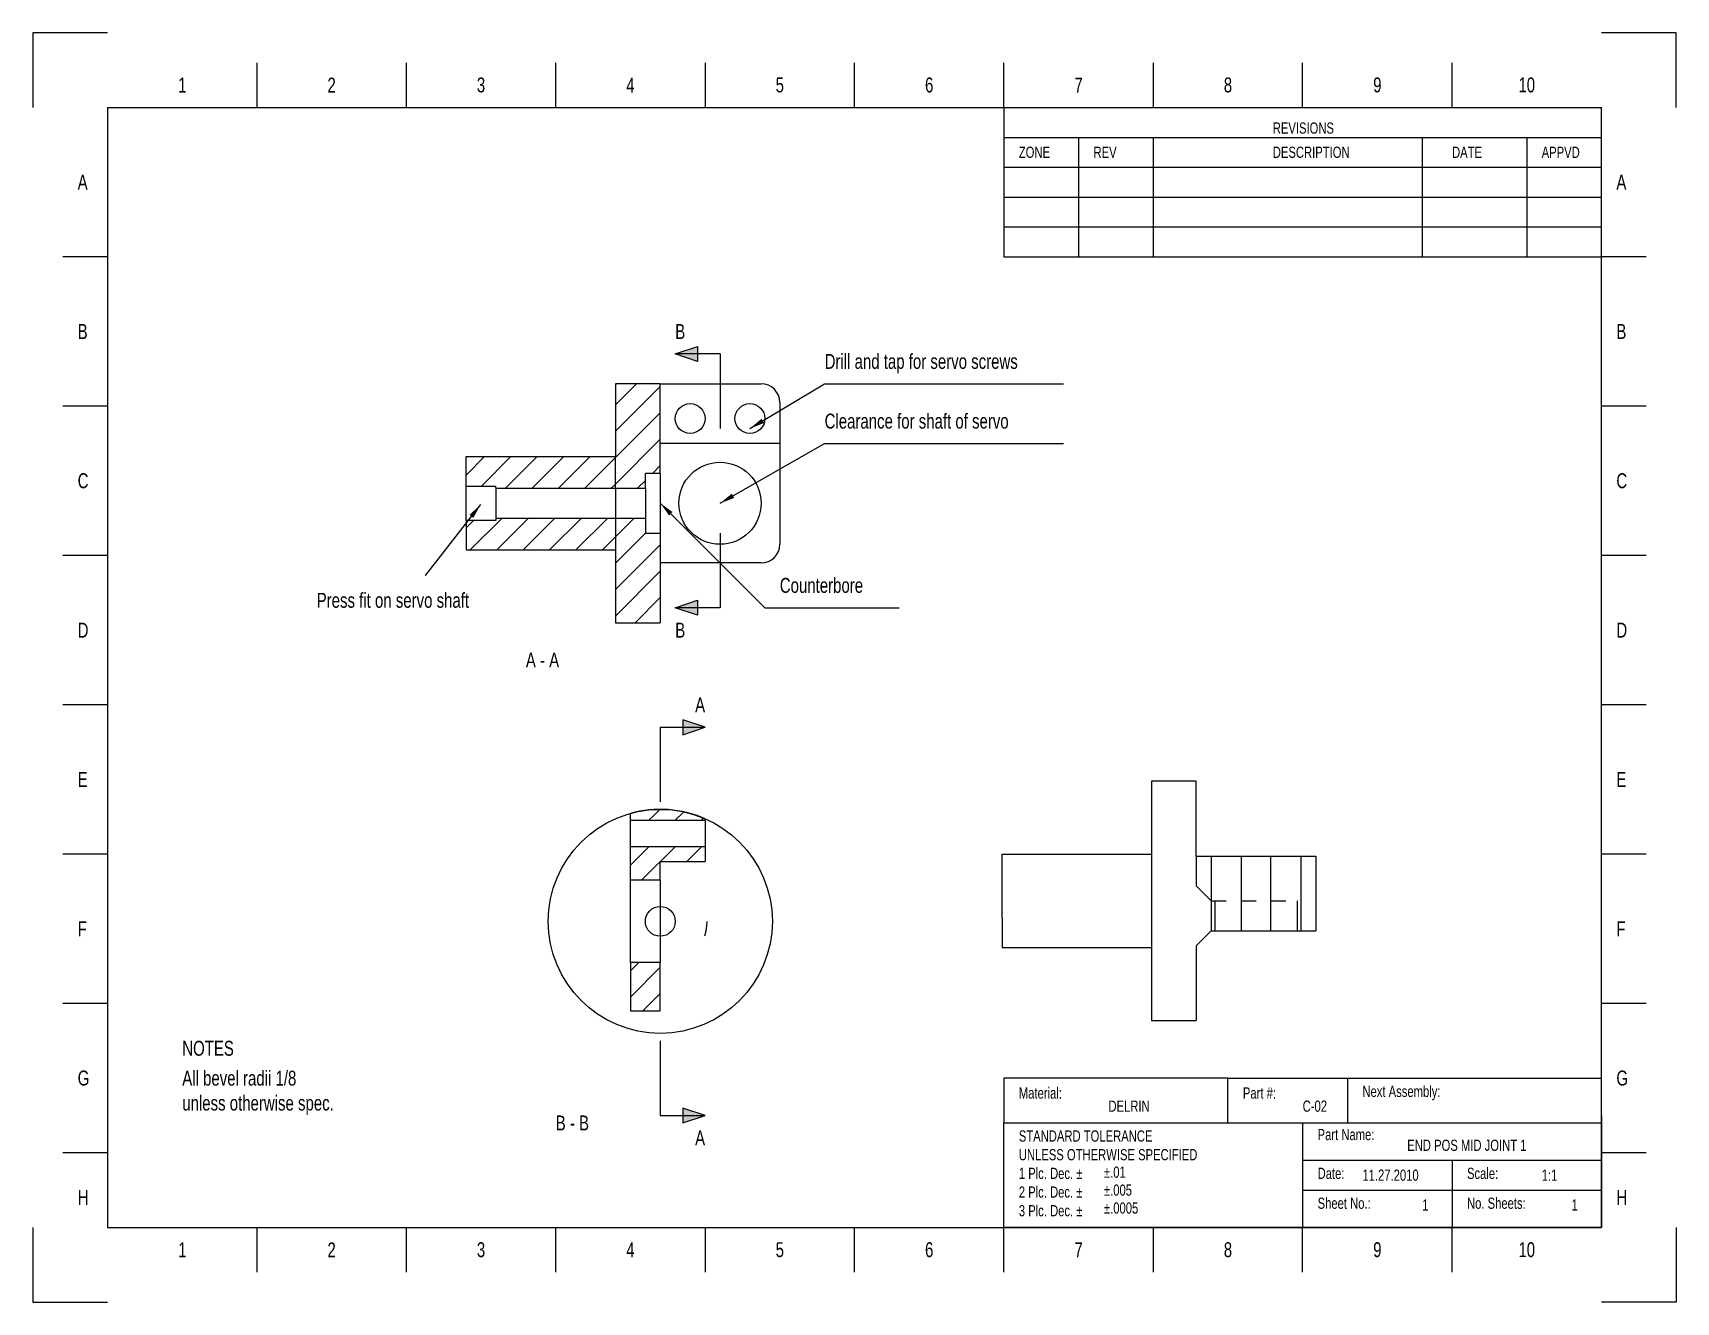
# Model space of a CAD drawing. Header units: inches. Extents: x -5.5 to 5.5, y -4.2 to 4.2.
import ezdxf

# ---------------------------------------------------------------- set-up
doc = ezdxf.new("R2010")
doc.units = ezdxf.units.IN
for name, pattern in [('DASHDOT2', [12.7, 6.35, -3.175, 0, -3.175]), ('DASHED', [19.05, 12.7, -6.35]), ('DASHED2', [9.525, 6.35, -3.175]), ('DOT2', [3.175, 0, -3.175])]:
    doc.linetypes.add(name, pattern=pattern)
doc.layers.get('0').update_dxf_attribs({"linetype": 'CONTINUOUS', "lineweight": 0})
for name, color, linetype, lineweight in [('dimensions', 7, 'CONTINUOUS', 0), ('Letter_Border', 7, 'CONTINUOUS', 0), ('notes', 7, 'CONTINUOUS', 0), ('proximal_component', 7, 'CONTINUOUS', 0)]:
    doc.layers.add(name, color=color, linetype=linetype, lineweight=lineweight)
doc.styles.get("Standard").update_dxf_attribs({"font": 'txt', "width": 0.75})
doc.dimstyles.get("Standard").update_dxf_attribs({"dimtxt": 0.1, "dimasz": 0.1, "dimexe": 0.1, "dimexo": 0.0625, "dimgap": 0.0625, "dimtad": 1, "dimtxsty": 'Standard', "dimcen": 2.5, "dimadec": 0, "dimazin": 0, "dimtfac": 1, "dimtmove": 0, "dimatfit": 3, "dimfxl": 1, "dimarcsym": 0})
pattern_1 = [(45, (0, 0), (-0.0883883, 0.0883883), [])]

# ---------------------------------------------------------------- blocks, each defined once
blk = doc.blocks.new('letter_border-0')
for p, q in [((0.5, 8.5), (0, 8.5)), ((0, 8.5), (0, 8)), ((11, 8.5), (10.5, 8.5)), ((11, 8), (11, 8.5)), ((0, 0.5), (0, 0)), ((11, 0.5), (11, 0)), ((0, 0), (0.5, 0)), ((11, 0), (10.5, 0))]:
    blk.add_line(p, q)
at = {"color": 0, "linetype": 'CONTINUOUS', "lineweight": -2}
for p, q in [((1.5, 8.3), (1.5, 8)), ((2.5, 8), (2.5, 8.3)), ((3.5, 8), (3.5, 8.3)), ((4.5, 8.3), (4.5, 8)), ((5.5, 8), (5.5, 8.3)), ((6.5, 8), (6.5, 8.3)), ((7.5, 8.3), (7.5, 8)), ((8.5, 8), (8.5, 8.3)), ((9.5, 8), (9.5, 8.3)), ((0.5, 8), (10.5, 8)), ((0.5, 8), (0.5, 0.5)), ((6.5, 8), (6.5, 7.7)), ((10.5, 0.5), (10.5, 8)), ((6.5, 7.8), (10.5, 7.8)), ((6.5, 7.7), (6.5, 7)), ((7, 7.8), (7, 7)), ((7.5, 7.8), (7.5, 7)), ((9.3, 7.8), (9.3, 7)), ((10, 7.8), (10, 7)), ((6.5, 7.6), (10.5, 7.6)), ((6.5, 7.4), (10.5, 7.4)), ((6.5, 7.2), (10.5, 7.2)), ((0.5, 7), (0.2, 7)), ((6.5, 7), (10.5, 7)), ((10.8, 7), (10.5, 7)), ((0.5, 6), (0.2, 6)), ((10.8, 6), (10.5, 6)), ((0.5, 5), (0.2, 5)), ((10.8, 5), (10.5, 5)), ((0.5, 4), (0.2, 4)), ((10.8, 4), (10.5, 4)), ((0.5, 3), (0.2, 3)), ((10.8, 3), (10.5, 3)), ((0.5, 2), (0.2, 2)), ((10.8, 2), (10.5, 2)), ((8, 1.5), (6.5, 1.5)), ((6.5, 1.5), (6.5, 1.2)), ((8, 1.2), (8, 1.5)), ((8, 1.5), (8.8, 1.5)), ((8.8, 1.5), (10.5, 1.5)), ((8.8, 1.5), (8.8, 1.2)), ((10.5, 1.25), (10.5, 0.5)), ((6.5, 0.5), (6.5, 1.2)), ((6.5, 1.2), (8.5, 1.2)), ((8.5, 1.2), (8.5, 0.5)), ((8.5, 1.2), (10.5, 1.2)), ((0.5, 1), (0.2, 1)), ((10.8, 1), (10.5, 1)), ((8.5, 0.95), (10.5, 0.95)), ((9.5, 0.95), (9.5, 0.5)), ((8.5, 0.75), (10.5, 0.75)), ((0.5, 0.5), (10.5, 0.5)), ((1.5, 0.5), (1.5, 0.2)), ((2.5, 0.2), (2.5, 0.5)), ((3.5, 0.2), (3.5, 0.5)), ((4.5, 0.5), (4.5, 0.2)), ((5.5, 0.2), (5.5, 0.5)), ((6.5, 0.2), (6.5, 0.5)), ((8.5, 0.5), (6.5, 0.5)), ((7.5, 0.5), (7.5, 0.2)), ((8.5, 0.2), (8.5, 0.5)), ((10.5, 0.5), (8.5, 0.5)), ((9.5, 0.2), (9.5, 0.5))]:
    blk.add_line(p, q, dxfattribs=at)
for s, insert, char_height, width, attachment_point in [('1', (1, 8.1), 0.1, 100, 8), ('2', (2, 8.1), 0.1, 100, 8), ('3', (3, 8.1), 0.1, 100, 8), ('4', (4, 8.1), 0.1, 100, 8), ('5', (5, 8.1), 0.1, 100, 8), ('6', (6, 8.1), 0.1, 100, 8), ('7', (7, 8.1), 0.1, 100, 8), ('8', (8, 8.1), 0.1, 100, 8), ('9', (9, 8.1), 0.1, 100, 8), ('10', (10, 8.1), 0.1, 100, 8), ('REVISIONS', (8.3, 7.9), 0.075, 100, 1), ('ZONE', (6.6, 7.7), 0.075, 100, 4), ('REV', (7.1, 7.7), 0.075, 100, 4), ('DESCRIPTION', (8.3, 7.7), 0.075, 100, 4), ('DATE', (9.5, 7.7), 0.075, 100, 4), ('APPVD', (10.1, 7.7), 0.075, 100, 4), ('A', (0.3, 7.5), 0.1, 100, 4), ('A', (10.6, 7.5), 0.1, 100, 4), ('B', (0.3, 6.5), 0.1, 100, 4), ('B', (10.6, 6.5), 0.1, 100, 4), ('C', (0.3, 5.5), 0.1, 100, 4), ('C', (10.6, 5.5), 0.1, 100, 4), ('D', (0.3, 4.5), 0.1, 100, 4), ('D', (10.6, 4.5), 0.1, 100, 4), ('E', (0.3, 3.5), 0.1, 100, 4), ('E', (10.6, 3.5), 0.1, 100, 4), ('F', (0.3, 2.5), 0.1, 100, 4), ('F', (10.6, 2.5), 0.1, 100, 4), ('G', (0.3, 1.5), 0.1, 100, 4), ('G', (10.6, 1.5), 0.1, 100, 4), ('Material:', (6.6, 1.4), 0.075, 100, 4), ('Part\\~#:', (8.1, 1.4), 0.075, 100, 4), ('Next\\~Assembly:', (8.9, 1.4), 0.075, 100, 4), ('STANDARD\\~TOLERANCE\\PUNLESS\\~OTHERWISE\\~SPECIFIED\\P1\\~Plc.\\~Dec.\\~%%p\\~\\P2\\~Plc.\\~Dec.\\~%%p\\~\\P3\\~Plc.\\~Dec.\\~%%p', (6.6, 1.15), 0.075, 50, 1), ('Part\\~Name:', (8.6, 1.16), 0.075, 50, 1), ('Date:', (8.6, 0.9), 0.075, 50, 1), ('Scale:', (9.6, 0.9), 0.075, 50, 1), ('H', (0.3, 0.7), 0.1, 100, 4), ('Sheet\\~No.:', (8.6, 0.7), 0.075, 50, 1), ('No.\\~Sheets:', (9.6, 0.7), 0.075, 50, 1), ('H', (10.6, 0.7), 0.1, 100, 4), ('1', (1, 0.3), 0.1, 100, 8), ('2', (2, 0.3), 0.1, 100, 8), ('3', (3, 0.3), 0.1, 100, 8), ('4', (4, 0.3), 0.1, 100, 8), ('5', (5, 0.3), 0.1, 100, 8), ('6', (6, 0.3), 0.1, 100, 8), ('7', (7, 0.3), 0.1, 100, 8), ('8', (8, 0.3), 0.1, 100, 8), ('9', (9, 0.3), 0.1, 100, 8), ('10', (10, 0.3), 0.1, 100, 8)]:
    blk.add_mtext(s, dxfattribs=dict(at, insert=insert, char_height=char_height, width=width, attachment_point=attachment_point))

msp = doc.modelspace()

# ---------------------------------------------------------------- hatches: boundary and pattern name
at = {"layer": 'dimensions', "lineweight": 18}
h = msp.add_hatch(color=256, dxfattribs=at)
edge = h.paths.add_edge_path()
edge.add_line((-1.2, 2.1), (-1.05, 2.15))
edge.add_line((-1.05, 2.15), (-1.05, 2.05))
edge.add_line((-1.05, 2.05), (-1.2, 2.1))
edge.add_line((-1.2, 0.4), (-1.05, 0.45))
edge.add_line((-1.05, 0.45), (-1.05, 0.35))
edge.add_line((-1.05, 0.35), (-1.2, 0.4))
h = msp.add_hatch(color=256, dxfattribs=at)
edge = h.paths.add_edge_path()
edge.add_line((-1, -0.4), (-1.15, -0.35))
edge.add_line((-1.15, -0.35), (-1.15, -0.45))
edge.add_line((-1.15, -0.45), (-1, -0.4))
edge.add_line((-1, -3), (-1.15, -2.95))
edge.add_line((-1.15, -2.95), (-1.15, -3.05))
edge.add_line((-1.15, -3.05), (-1, -3))
at = {"layer": 'proximal_component', "lineweight": 18}
h = msp.add_hatch(dxfattribs=at)
h.set_pattern_fill('ANSI31', color=256, scale=0.05, style=0)
h.set_pattern_definition(pattern_1)
edge = h.paths.add_edge_path()
edge.add_line((-1.3, 1.3), (-1.3, 1.9))
edge.add_line((-1.3, 1.9), (-1.6, 1.9))
edge.add_line((-1.6, 1.9), (-1.6, 1.412))
edge.add_line((-1.6, 1.412), (-1.6, 1.2))
edge.add_line((-1.6, 1.2), (-1.4, 1.2))
edge.add_line((-1.4, 1.2), (-1.4, 1.2))
edge.add_line((-1.4, 1.2), (-1.4, 1.3))
edge.add_line((-1.4, 1.3), (-1.3, 1.3))
edge.add_line((-1.6, 0.3), (-1.3, 0.3))
edge.add_line((-1.3, 0.3), (-1.3, 0.9))
edge.add_line((-1.3, 0.9), (-1.4, 0.9))
edge.add_line((-1.4, 0.9), (-1.4, 1))
edge.add_line((-1.4, 1), (-1.6, 1))
edge.add_line((-1.6, 1), (-1.6, 0.787))
edge.add_line((-1.6, 0.787), (-1.6, 0.3))
h = msp.add_hatch(dxfattribs=at)
h.set_pattern_fill('ANSI31', color=256, scale=0.05, style=0)
h.set_pattern_definition(pattern_1)
edge = h.paths.add_edge_path()
edge.add_line((-2.6, 0.787), (-1.6, 0.787))
edge.add_line((-1.6, 0.787), (-1.6, 1))
edge.add_line((-1.6, 1), (-2.4, 1))
edge.add_line((-2.4, 1), (-2.4, 0.985))
edge.add_line((-2.4, 0.985), (-2.6, 0.985))
edge.add_line((-2.6, 0.985), (-2.6, 0.787))
edge.add_line((-2.6, 1.412), (-1.6, 1.412))
edge.add_line((-1.6, 1.412), (-1.6, 1.2))
edge.add_line((-1.6, 1.2), (-2.4, 1.2))
edge.add_line((-2.4, 1.2), (-2.4, 1.215))
edge.add_line((-2.4, 1.215), (-2.6, 1.215))
edge.add_line((-2.6, 1.215), (-2.6, 1.412))
h = msp.add_hatch(dxfattribs=at)
h.set_pattern_fill('ANSI31', color=256, scale=0.05, angle=3.1416, style=0)
h.set_pattern_definition(pattern_1)
edge = h.paths.add_edge_path()
edge.add_arc((-1.3, -1.7), 0.75, 66.4279, 105.4696, ccw=False)
edge.add_line((-1, -1.013), (-1, -1.025))
edge.add_line((-1, -1.025), (-1.5, -1.025))
edge.add_line((-1.5, -1.025), (-1.5, -0.977))
h = msp.add_hatch(dxfattribs=at)
h.set_pattern_fill('ANSI31', color=256, scale=0.05, angle=3.1416, style=0)
h.set_pattern_definition(pattern_1)
h.paths.add_polyline_path([(-1.3, -1.425), (-1.5, -1.425), (-1.5, -1.2), (-1, -1.2), (-1, -1.3), (-1.3, -1.3)])
h = msp.add_hatch(dxfattribs=at)
h.set_pattern_fill('ANSI31', color=256, scale=0.05, style=0)
h.set_pattern_definition(pattern_1)
h.paths.add_polyline_path([(-1.3, -1.975), (-1.5, -1.975), (-1.5, -2.3), (-1.3, -2.3)])

# ---------------------------------------------------------------- linework, layer by layer
at = {"layer": 'dimensions', "lineweight": 18}
for p, q in [((-1.2, 2.1), (-1.05, 2.15)), ((-1.05, 2.05), (-1.2, 2.1)), ((-1.05, 2.15), (-1.05, 2.05)), ((-1.2, 0.4), (-1.05, 0.45)), ((-1.05, 0.45), (-1.05, 0.35)), ((-1.05, 0.35), (-1.2, 0.4)), ((-1, -0.4), (-1.15, -0.35)), ((-1.15, -0.35), (-1.15, -0.45)), ((-1.15, -0.45), (-1, -0.4)), ((-1, -3), (-1.15, -2.95)), ((-1.15, -2.95), (-1.15, -3.05)), ((-1.15, -3.05), (-1, -3))]:
    msp.add_line(p, q, dxfattribs=at)
at = {"layer": 'dimensions', "linetype": 'DASHED', "lineweight": 18}
for p, q in [((-0.9, 2.1), (-1.2, 2.1)), ((-0.9, 2.1), (-0.9, 1.6)), ((-0.9, 0.9), (-0.9, 0.4)), ((-0.9, 0.4), (-1.2, 0.4)), ((-1.3, -0.4), (-1.3, -0.9)), ((-1.3, -0.4), (-1, -0.4)), ((-1.3, -2.5), (-1.3, -3)), ((-1.3, -3), (-1, -3))]:
    msp.add_line(p, q, dxfattribs=at)
at = {"layer": 'proximal_component', "lineweight": 18}
for p, q in [((-1.3, 1.9), (-1.6, 1.9)), ((-1.6, 1.9), (-1.6, 1.412)), ((-1.3, 1.9), (-0.625, 1.9)), ((-1.3, 1.3), (-1.3, 1.9)), ((-0.5, 1.775), (-0.5, 0.825)), ((-0.5, 1.5), (-1.3, 1.5)), ((-2.6, 1.412), (-1.6, 1.412)), ((-2.6, 1.215), (-2.6, 1.412)), ((-1.6, 1.2), (-1.6, 1.412)), ((-2.6, 1.215), (-2.4, 1.215)), ((-2.6, 0.985), (-2.6, 1.215)), ((-2.4, 1.2), (-2.4, 1.215)), ((-1.3, 1.3), (-1.4, 1.3)), ((-1.4, 1.2), (-1.4, 1.3)), ((-1.3, 1.3), (-1.3, 0.9)), ((-2.4, 1.2), (-1.6, 1.2)), ((-2.4, 1.2), (-2.4, 1)), ((-1.6, 1.2), (-1.6, 1)), ((-1.6, 1.2), (-1.4, 1.2)), ((-1.4, 1.2), (-1.4, 1.2)), ((-1.4, 1.2), (-1.4, 1)), ((-2.4, 1), (-1.6, 1)), ((-2.4, 1), (-2.4, 0.985)), ((-1.6, 1), (-1.4, 1)), ((-1.6, 1), (-1.6, 0.787)), ((-1.4, 1), (-1.4, 0.9)), ((-2.4, 0.985), (-2.6, 0.985)), ((-2.6, 0.985), (-2.6, 0.787)), ((-1.4, 0.9), (-1.3, 0.9)), ((-1.3, 0.9), (-1.3, 0.3)), ((-2.6, 0.787), (-1.6, 0.787)), ((-1.6, 0.787), (-1.6, 0.3)), ((-0.625, 0.7), (-1.3, 0.7)), ((-1.6, 0.3), (-1.3, 0.3)), ((2.288, -0.762), (1.988, -0.762)), ((1.988, -0.762), (1.988, -1.25)), ((2.288, -1.263), (2.288, -0.762)), ((-1.5, -1.025), (-1.5, -0.977)), ((-1, -1.025), (-1.5, -1.025)), ((-1.5, -1.2), (-1.5, -1.025)), ((-1, -1.025), (-1, -1.013)), ((-1, -1.025), (-1, -1.2)), ((-1, -1.2), (-1.5, -1.2)), ((-1.5, -1.425), (-1.5, -1.2)), ((-1, -1.2), (-1, -1.3)), ((-1.3, -1.425), (-1.3, -1.3)), ((-1.3, -1.3), (-1, -1.3)), ((0.988, -1.25), (1.988, -1.25)), ((0.988, -1.447), (0.988, -1.25)), ((1.988, -1.25), (1.988, -1.875)), ((2.288, -1.263), (3.088, -1.263)), ((2.288, -1.263), (2.288, -1.463)), ((3.088, -1.263), (3.088, -1.763)), ((-1.3, -1.425), (-1.5, -1.425)), ((-1.5, -1.975), (-1.5, -1.425)), ((-1.3, -1.425), (-1.3, -1.975)), ((0.988, -1.678), (0.988, -1.447)), ((2.388, -1.563), (2.288, -1.463)), ((0.988, -1.678), (0.988, -1.875)), ((2.388, -1.763), (2.288, -1.863)), ((2.288, -1.863), (2.288, -2.363)), ((2.388, -1.763), (3.088, -1.763)), ((-1.3, -1.975), (-1.5, -1.975)), ((-1.5, -1.975), (-1.5, -2.3)), ((-1.3, -2.3), (-1.3, -1.975)), ((0.988, -1.875), (1.988, -1.875)), ((1.988, -1.875), (1.988, -2.363)), ((-1.5, -2.3), (-1.3, -2.3)), ((1.988, -2.363), (2.288, -2.363))]:
    msp.add_line(p, q, dxfattribs=at)
at = {"layer": 'proximal_component', "linetype": 'DASHDOT2', "lineweight": 18}
for p, q in [((2.388, -1.263), (2.388, -1.763)), ((2.588, -1.263), (2.588, -1.763)), ((2.788, -1.763), (2.788, -1.263)), ((2.988, -1.263), (2.988, -1.763))]:
    msp.add_line(p, q, dxfattribs=at)
at = {"layer": 'proximal_component', "linetype": 'DOT2', "lineweight": 18}
for p, q in [((2.388, -1.563), (2.588, -1.563)), ((2.588, -1.563), (2.788, -1.563)), ((2.788, -1.563), (3.088, -1.563))]:
    msp.add_line(p, q, dxfattribs=at)
at = {"layer": 'proximal_component', "linetype": 'DASHED2', "lineweight": 18}
for p, q in [((2.413, -1.563), (2.413, -1.763)), ((2.963, -1.563), (2.963, -1.763))]:
    msp.add_line(p, q, dxfattribs=at)
at = {"layer": 'proximal_component', "lineweight": 18}
for centre, radius in [((-1.1, 1.667), 0.1), ((-0.7, 1.667), 0.1), ((-0.9, 1.1), 0.275), ((-1.3, -1.7), 0.75), ((-1.3, -1.7), 0.1)]:
    msp.add_circle(centre, radius, dxfattribs=at)
at = {"layer": 'proximal_component', "linetype": 'DOT2', "lineweight": 18}
msp.add_circle((-1.3, -1.7), 0.312, dxfattribs=at)
at = {"layer": 'proximal_component', "lineweight": 18}
for centre, radius, start, end in [((-0.625, 1.775), 0.125, 0, 90), ((-0.625, 0.825), 0.125, 270, 0), ((-1.3, -1.7), 0.75, 66.4279, 105.4696)]:
    msp.add_arc(centre, radius, start, end, dxfattribs=at)

# ---------------------------------------------------------------- block references
at = {"layer": 'Letter_Border', "lineweight": 18}
msp.add_blockref('letter_border-0', (-5.5, -4.25), dxfattribs=at)

# ---------------------------------------------------------------- texts
at = {"layer": 'dimensions', "lineweight": 18, "char_height": 0.1, "width": 100}
for s, insert, attachment_point in [('B', (-1.2, 2.3), 1), ('B', (-1.2, 0.3), 1), ('A\\~-\\~A', (-2.2, 0.1), 1), ('A', (-1, -0.2), 3), ('B\\~-\\~B', (-2, -3), 1), ('A', (-1, -3.1), 3)]:
    msp.add_mtext(s, dxfattribs=dict(at, insert=insert, attachment_point=attachment_point))
at = {"layer": 'Letter_Border', "lineweight": 18, "char_height": 0.075, "width": 100}
for s, insert, attachment_point in [('DELRIN', (1.7, -2.9), 1), ('C-02', (3, -2.9), 1), ('END\\~POS\\~MID\\~JOINT\\~1', (3.7, -3.2), 4), ('%%p.01', (1.67, -3.38), 4), ('11.27.2010', (3.4, -3.4), 4), ('1:1', (4.6, -3.4), 4), ('%%p.005', (1.67, -3.5), 4), ('%%p.0005', (1.67, -3.62), 4), ('1', (3.8, -3.6), 4), ('1', (4.8, -3.6), 4)]:
    msp.add_mtext(s, dxfattribs=dict(at, insert=insert, attachment_point=attachment_point))
at = {"layer": 'notes', "lineweight": 18, "char_height": 0.1, "width": 100, "attachment_point": 1}
for s, insert in [('Drill\\~and\\~tap\\~for\\~servo\\~screws\\P', (-0.2, 2.1)), ('Clearance\\~for\\~shaft\\~of\\~servo', (-0.2, 1.7)), ('Counterbore', (-0.5, 0.6)), ('Press\\~fit\\~on\\~servo\\~shaft', (-3.6, 0.5)), ('NOTES', (-4.5, -2.5)), ('All\\~bevel\\~radii\\~1/8\\Punless\\~otherwise\\~spec.', (-4.5, -2.7))]:
    msp.add_mtext(s, dxfattribs=dict(at, insert=insert))

# ---------------------------------------------------------------- leaders
at = {"layer": 'dimensions', "lineweight": 18}
msp.add_leader([(-1.3, 1.1), (-0.6, 0.4), (0.3, 0.4)], dimstyle='Standard', dxfattribs=at)
at = {"layer": 'notes', "lineweight": 18}
for points in [[(-0.7, 1.6), (-0.2, 1.9), (1.4, 1.9)], [(-0.9, 1.1), (-0.2, 1.5), (1.4, 1.5)], [(-2.503, 1.091), (-2.874, 0.615), (-2.874, 0.615)]]:
    msp.add_leader(points, dimstyle='Standard', dxfattribs=at)

doc.saveas('drawing.dxf')
